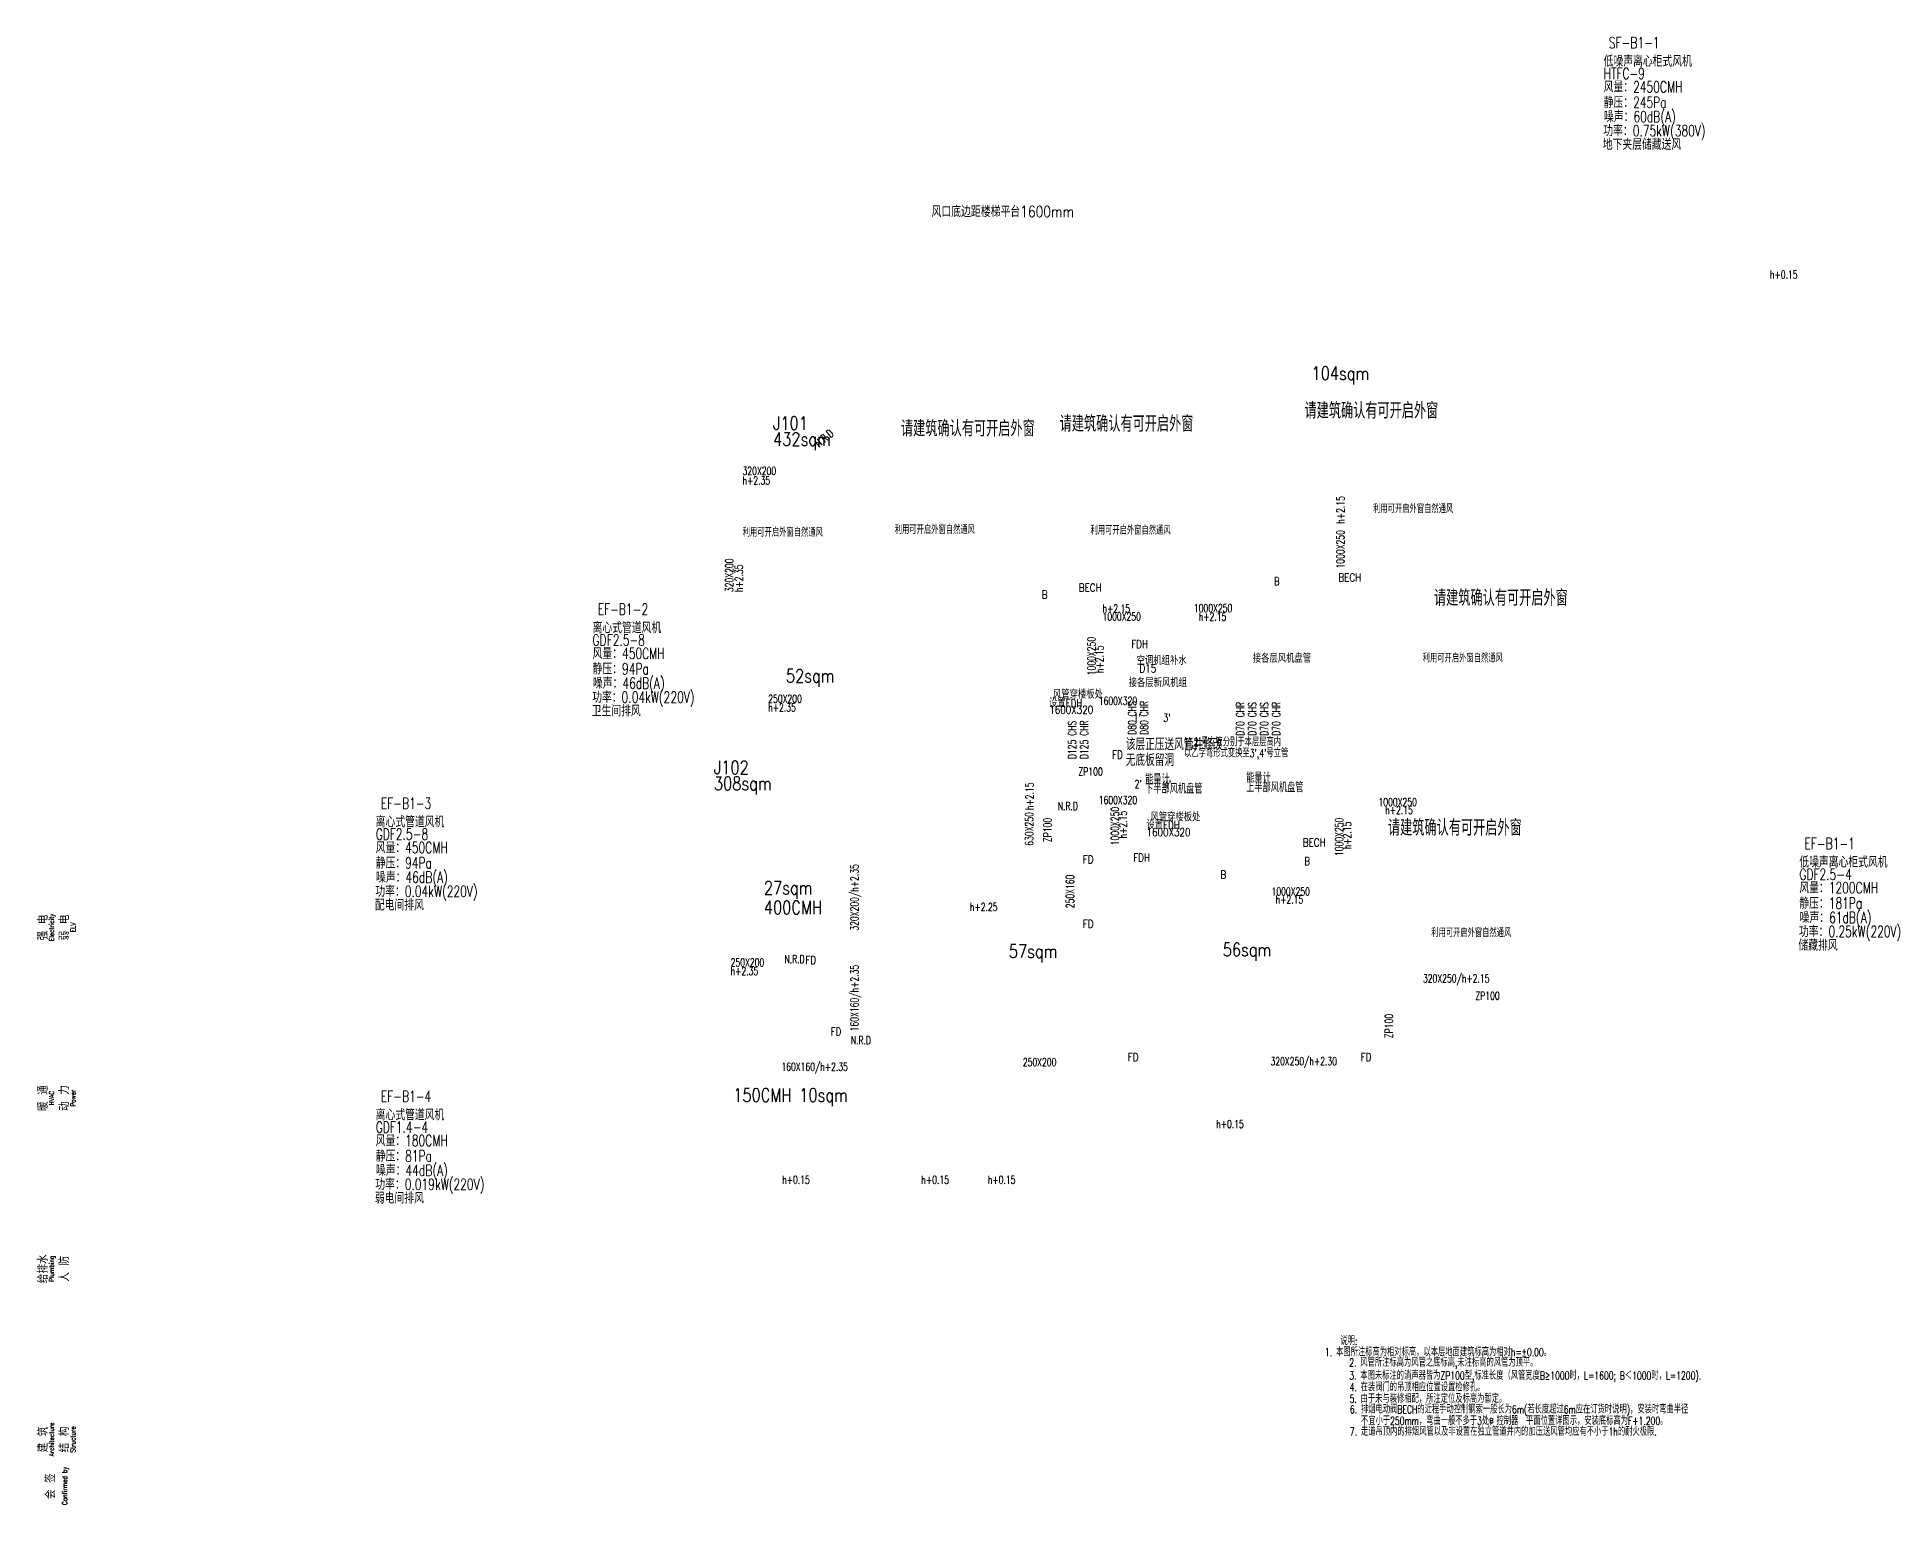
# Model space of a CAD drawing. Extents: x 100209 to 710499, y -54259 to 207392.
# Drawn here: x 268798 to 338365, y 151702 to 206735 of the extents above; entities that cross this region are included whole.
import ezdxf
from ezdxf.enums import TextEntityAlignment as Align

# ---------------------------------------------------------------- set-up
doc = ezdxf.new("R2010")
doc.units = 0
doc.header["$LTSCALE"] = 10
doc.header["$MEASUREMENT"] = 0
for name, color, linetype in [('HVAC-A-DIM', 3, 'Continuous'), ('HVAC-A-DIN', 3, 'Continuous'), ('HVAC-VALVE', 2, 'Continuous'), ('HVAC-W-DIN', 3, 'Continuous'), ('HVAC-XF', 1, 'Continuous'), ('HVAC-XF-DIN', 3, 'Continuous')]:
    doc.layers.add(name, color=color, linetype=linetype)
doc.layers.add('HVAC-CAL', color=2, linetype='Continuous', plot=False)
doc.layers.add('HVAC-提电气150701', color=101, linetype='Continuous', plot=False)
doc.layers.add('HVAC-提资-土建', color=101, linetype='Continuous', lineweight=50, plot=False)
doc.styles.add('HZF', font='tj-romans.shx', dxfattribs={"width": 0.7, "bigfont": 'tj-hztxt.shx'})
doc.styles.add('M-TEXT1', font='tj-romans1.shx', dxfattribs={"width": 0.8, "bigfont": 'tj-hztxt.shx'})
doc.styles.add('TKZ2_tjkts.shx', font='tjromant.shx', dxfattribs={"bigfont": 'tjkts.shx'})

msp = doc.modelspace()

# ---------------------------------------------------------------- texts
at = {"style": 'TKZ2_tjkts.shx'}
for s, p in [('强 电', (269018, 173354)), ('弱 电', (269818, 173354)), ('暖 通', (269018, 166954)), ('动 力', (269818, 166954)), ('给排水', (269018, 160554)), ('人 防', (269818, 160554)), ('建 筑', (269018, 154154)), ('结 构', (269818, 154154)), ('会 签', (269300, 152404))]:
    msp.add_text(s, height=360, rotation=90, dxfattribs=at).set_placement(p, align=Align.MIDDLE_CENTER)
at = {"style": 'TKZ2_tjkts.shx', "width": 0.8}
for s, p in [('Electricity', (269341, 173354)), ('ELV', (270141, 173354)), ('HVAC', (269341, 166954)), ('Power', (270141, 166954)), ('Plumbing', (269341, 160554)), ('Architecture', (269341, 154154)), ('Structure', (270141, 154154)), ('Confirmed by', (269833, 152415))]:
    msp.add_text(s, height=180, rotation=90, dxfattribs=at).set_placement(p, align=Align.MIDDLE_CENTER)
at = {"layer": 'HVAC-A-DIM', "style": 'HZF', "width": 0.7}
for s, p in [('SF-B1-1', (327715, 206315)), ('低噪声离心柜式风机', (327523, 205624)), ('HTFC-9', (327523, 205159)), ('风量：2450CMH', (327523, 204659)), ('静压：245Pa', (327523, 204081)), ('噪声：60dB(A)', (327537, 203544)), ('功率：0.75kW(380V)', (327509, 203017)), ('地下夹层储藏送风', (327491, 202505)), ('EF-B1-2', (289812, 185074)), ('离心式管道风机', (289620, 184383)), ('风量：450CMH', (289620, 183418)), ('GDF2.5-8', (289620, 183918)), ('静压：94Pa', (289620, 182840)), ('功率：0.04kW(220V)', (289606, 181776)), ('噪声：46dB(A)', (289634, 182303)), ('卫生间排风', (289588, 181264)), ('EF-B1-3', (281683, 177796)), ('离心式管道风机', (281491, 177105)), ('GDF2.5-8', (281491, 176640)), ('EF-B1-1', (335050, 176288)), ('风量：450CMH', (281491, 176140)), ('静压：94Pa', (281491, 175562)), ('低噪声离心柜式风机', (334858, 175597)), ('噪声：46dB(A)', (281504, 175025)), ('GDF2.5-4', (334858, 175132)), ('功率：0.04kW(220V)', (281477, 174498)), ('风量：1200CMH', (334858, 174632)), ('配电间排风', (281459, 173986)), ('静压：181Pa', (334858, 174054)), ('噪声：61dB(A)', (334871, 173517)), ('功率：0.25kW(220V)', (334844, 172990)), ('储藏排风', (334825, 172478)), ('EF-B1-4', (281683, 166810)), ('离心式管道风机', (281491, 166119)), ('风量：180CMH', (281491, 165154)), ('GDF1.4-4', (281491, 165654)), ('静压：81Pa', (281491, 164576)), ('噪声：44dB(A)', (281504, 164038)), ('功率：0.019kW(220V)', (281477, 163512)), ('弱电间排风', (281459, 162999))]:
    msp.add_text(s, height=420, dxfattribs=at).set_placement(p)
at = {"layer": 'HVAC-A-DIN', "style": 'HZF', "width": 0.7}
for s, p in [('h+0.15', (333758, 197830)), ('320X200', (295243, 190472)), ('h+2.35', (295243, 190113)), ('利用可开启外窗自然通风', (318880, 189041)), ('利用可开启外窗自然通风', (295250, 188157)), ('利用可开启外窗自然通风', (300949, 188261)), ('利用可开启外窗自然通风', (308288, 188235)), ('h+2.15', (308736, 185309)), ('1000X250', (308736, 185010)), ('1000X250', (312162, 185325)), ('h+2.15', (312343, 185004)), ('利用可开启外窗自然通风', (320740, 183443)), ('250X200', (296206, 181929)), ('h+2.35', (296206, 181602)), ('1600X320', (308594, 181850)), ("1'", (309904, 181204)), ("3'", (311017, 181212)), ("1',2'号立管分别于本层层高内", (311796, 180300)), ("以乙字弯形式变换至3',4'号立管", (311796, 179889)), ('ZP100', (307837, 179194)), ("2'", (309941, 178730)), ("4'", (311041, 178714)), ('1600X320', (308594, 178130)), ('1000X250', (319081, 178054)), ('h+2.15', (319337, 177755)), ('1000X250', (315072, 174699)), ('h+2.15', (315228, 174400)), ('利用可开启外窗自然通风', (321058, 173144)), ('250X200', (294796, 172042)), ('h+2.35', (294796, 171715)), ('ZP100', (322717, 170794)), ('160X160/h+2.35', (296700, 168128)), ('h+0.15', (312997, 165982)), ('h+0.15', (296728, 163892)), ('h+0.15', (301946, 163892)), ('h+0.15', (304437, 163892))]:
    msp.add_text(s, height=300, dxfattribs=at).set_placement(p, align=Align.MIDDLE_LEFT)
for s, p in [('h+2.15', (317658, 188490)), ('1000X250', (317653, 186809)), ('320X200', (294747, 185925)), ('h+2.35', (295107, 185925)), ('1000X250', (308323, 182806)), ('h+2.15', (308622, 182890)), ('h+2.15', (306002, 177753)), ('ZP100', (306675, 176553)), ('1000X250', (309204, 176432)), ('h+2.15', (309504, 176689)), ('1000X250', (317607, 176027)), ('h+2.15', (317906, 176284)), ('320X200/h+2.35', (299436, 173231)), ('160X160/h+2.35', (299436, 169457)), ('ZP100', (319475, 169202))]:
    msp.add_text(s, height=300, rotation=90, dxfattribs=at).set_placement(p, align=Align.MIDDLE_LEFT)
at = {"layer": 'HVAC-A-DIN', "ltscale": 15, "style": 'HZF', "width": 0.7}
for s, p in [('630X250', (305988, 176416)), ('250X160', (307518, 174072))]:
    msp.add_text(s, height=300, rotation=90, dxfattribs=at).set_placement(p, align=Align.MIDDLE_LEFT)
for s, p in [('h+2.25', (303766, 174120, -100)), ('320X250/h+2.15', (320749, 171442)), ('250X200', (305749, 168301)), ('320X250/h+2.30', (315034, 168336))]:
    msp.add_text(s, height=300, dxfattribs=at).set_placement(p, align=Align.MIDDLE_LEFT)
at = {"layer": 'HVAC-A-DIN', "style": 'HZF', "width": 0.7}
for s, p in [('说明:', (317654, 157698)), ('2. 风管所注标高为风管之底标高,未注标高的风管为顶平。', (317986, 156890)), ('3. 本图未标注的消声器皆为ZP100型,标准长度（风管宽度B≥1000时，L=1600; B＜1000时，L=1200).', (317988, 156400)), ('5. 由于未与装修相配，所注定位及标高为暂定。', (317997, 155533)), ('4. 在装阀门的吊顶相应位置设置检修孔。', (317999, 155963)), ('6. 排烟电动阀BECH的近程手动控制钢索一般长为6m(若长度超过6m应在订货时说明)，安装时弯曲半径', (318011, 155134)), ('7. 走道吊顶内的排烟风管以及非设置在独立管道井内的加压送风管均应有不小于1h的耐火极限.', (318011, 154299)), ('不宜小于250mm，弯曲一般不多于3处，控制器  平面位置详图示，安装底标高为F+1.200。', (318425, 154704))]:
    msp.add_text(s, height=300, rotation=359.99997, dxfattribs=at).set_placement(p)
msp.add_text('1. 本图所注标高为相对标高，以本层地面建筑标高为相对h=%%P0.00。', height=300, rotation=359.99997, dxfattribs=at).set_placement((321314, 157429), align=Align.MIDDLE_CENTER)
at = {"layer": 'HVAC-A-DIN', "style": 'M-TEXT1', "width": 0.8}
msp.add_text('B', height=193, rotation=360, dxfattribs=at).set_placement((323318, 154860), align=Align.MIDDLE)
at = {"layer": 'HVAC-CAL', "style": 'M-TEXT1', "width": 0.8}
for s, p in [('104sqm', (316574, 193881)), ('J101', (296387, 192009)), ('432sqm', (296387, 191412)), ('52sqm', (296870, 182537)), ('J102', (294171, 179103)), ('308sqm', (294171, 178506)), ('27sqm', (296043, 174588)), ('400CMH', (296043, 173853)), ('57sqm', (305225, 172211)), ('56sqm', (313244, 172272)), ('150CMH', (294896, 166820)), ('10sqm', (297368, 166820))]:
    msp.add_text(s, height=500, dxfattribs=at).set_placement(p)
at = {"layer": 'HVAC-VALVE', "style": 'M-TEXT1', "width": 0.7}
msp.add_text('N.R.D', height=300, rotation=40, dxfattribs=at).set_placement((298300, 191696), align=Align.MIDDLE_CENTER)
for p in [(307436, 177904), (297190, 172167), (299680, 169121)]:
    msp.add_text('N.R.D', height=300, dxfattribs=at).set_placement(p, align=Align.MIDDLE_CENTER)
at = {"layer": 'HVAC-W-DIN', "style": 'M-TEXT1', "width": 0.8}
for s, p in [('空调机组补水', (310016, 183202)), ('D15', (310123, 182915)), ('接各层风机盘管', (314371, 183283)), ('接各层新风机组', (309717, 182371))]:
    msp.add_text(s, height=300, dxfattribs=at).set_placement(p)
at = {"layer": 'HVAC-W-DIN', "ltscale": 15, "style": 'M-TEXT1', "width": 0.7}
for s, p in [('D80 CHS', (309996, 180573)), ('D80 CHR', (310446, 180573)), ('D70 CHR', (314049, 180537)), ('D70 CHS', (314499, 180537)), ('D70 CHS', (314949, 180537)), ('D70 CHR', (315399, 180537)), ('D125 CHS', (307747, 179664)), ('D125 CHR', (308197, 179664))]:
    msp.add_text(s, height=300, rotation=90, dxfattribs=at).set_placement(p)
at = {"layer": 'HVAC-XF', "style": 'M-TEXT1', "width": 0.8}
for p in [(315162, 186333), (306462, 185833), (313162, 175333), (316302, 175833)]:
    msp.add_text('B', height=300, dxfattribs=at).set_placement(p, align=Align.MIDDLE_LEFT)
for s, p in [('BECH', (318005, 186475)), ('BECH', (308276, 186093)), ('FDH', (310129, 183974)), ('FD', (309297, 179831)), ('FD', (308198, 175906)), ('FDH', (310204, 175970)), ('BECH', (316674, 176538)), ('FD', (308198, 173486)), ('FD', (297800, 172129)), ('FD', (298746, 169450)), ('FD', (309886, 168493)), ('FD', (318616, 168493))]:
    msp.add_text(s, height=300, dxfattribs=at).set_placement(p, align=Align.MIDDLE_CENTER)
at = {"layer": 'HVAC-XF-DIN', "color": 2, "style": 'M-TEXT1', "width": 0.8}
msp.add_text('风口底边距楼梯平台1600mm', height=420, dxfattribs=at).set_placement((302326, 199984))
at = {"layer": 'HVAC-XF-DIN', "style": 'M-TEXT1', "width": 0.8}
for p in [(306879, 182085), (310533, 177484)]:
    msp.add_text('风管穿楼板处', height=300, dxfattribs=at).set_placement(p, align=Align.MIDDLE_LEFT)
for s, p in [('1600X320', (307567, 181513)), ('设置FDH', (307356, 181762)), ('1600X320', (311211, 176926)), ('设置FDH', (311009, 177194))]:
    msp.add_text(s, height=300, dxfattribs=at).set_placement(p, align=Align.MIDDLE_CENTER)
at = {"layer": 'HVAC-提电气150701', "style": 'M-TEXT1', "width": 0.7}
for s, p in [('能量计', (310334, 178738)), ('上半部风机盘管', (314121, 178428)), ('能量计', (314121, 178790)), ('下半部风机盘管', (310334, 178376))]:
    msp.add_text(s, height=337.6, dxfattribs=at).set_placement(p)
at = {"layer": 'HVAC-提资-土建'}
for s, height, style, width, p in [('请建筑确认有可开启外窗', 600, 'M-TEXT1', 0.8, (316308, 192731)), ('请建筑确认有可开启外窗', 600, 'M-TEXT1', 0.8, (301180, 192060)), ('请建筑确认有可开启外窗', 600, 'M-TEXT1', 0.8, (307129, 192237)), ('请建筑确认有可开启外窗', 600, 'M-TEXT1', 0.8, (321162, 185710)), ('该层正压送风管井修改', 450, 'HZF', 0.7, (309608, 180223)), ('无底板留洞', 450, 'HZF', 0.7, (309608, 179630)), ('请建筑确认有可开启外窗', 600, 'M-TEXT1', 0.8, (319436, 177093))]:
    msp.add_text(s, height=height, dxfattribs=dict(at, style=style, width=width)).set_placement(p, align=Align.MIDDLE_LEFT)

doc.saveas('drawing.dxf')
